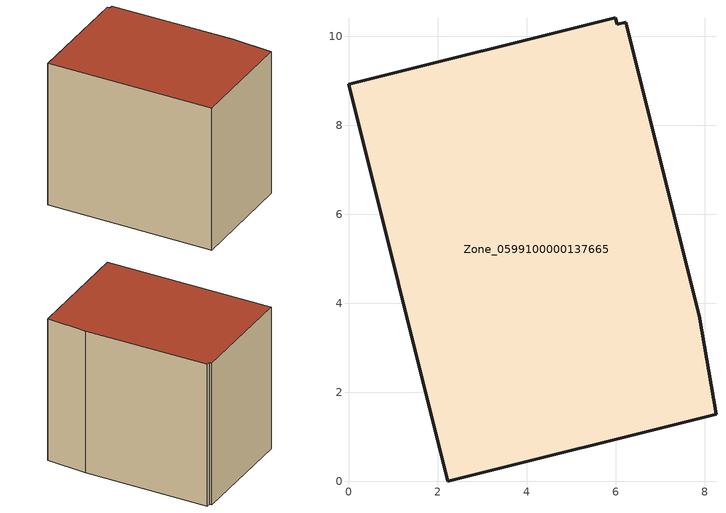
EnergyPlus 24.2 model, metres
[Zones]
Zone_0599100000137665
 floor ground (C_G): 8.26,1.5 2.23,0 0,8.92 6,10.42 6.03,10.27 6.23,10.31 7.88,3.72 z0
 wall outside (C_F): 6.03,10.27 6,10.42 0,8.92 2.23,0 8.26,1.5 7.88,3.72 6.23,10.31 6.03,10.27 z0:8.13
 roof outside (C_R): 2.23,0 8.26,1.5 7.88,3.72 6.23,10.31 6.03,10.27 6,10.42 0,8.92 z8.13
[BUILDING]
Pand.0599100000137665: North Axis=0; Terrain=City; Loads Convergence Tolerance Value=0.04; Temperature Convergence Tolerance Value=0.4; Solar Distribution=FullExterior; Maximum Number of Warmup Days=25; Minimum Number of Warmup Days=1
[Site:Location]
Rotterdam.The.Hague.AP_ZH_NLD Design_Conditions: Latitude=51.96; Longitude=4.45; Time Zone=1; Elevation=-4.5
[SITE:GROUNDTEMPERATURE:BUILDINGSURFACE]
18, 18, 18, 18, 18, 18, 18, 18, 18, 18, 18, 18
[MATERIAL] Thermal Absorptance=0.9; Solar Absorptance=0.7; Visible Absorptance=0.7
Name | Roughness | Thickness | Conductivity | Density | Specific Heat
G.TC.1946-1964 | MediumSmooth | 0.15 | 1 | 540 | 1210
F.TC.1946-1964 | Rough | 0.3 | 0.857143 | 1920 | 840
R.TC.1946-1964 | MediumRough | 0.2 | 0.235294 | 1500 | 1000
[CONSTRUCTION]
C_G: G.TC.1946-1964
C_F: F.TC.1946-1964
C_R: R.TC.1946-1964
[ZONE]
Zone_0599100000137665: Type=1; Multiplier=1; Ceiling Height=Autocalculate; Volume=Autocalculate; Floor Area=autocalculate; Part of Total Floor Area=Yes
[ZONEINFILTRATION:DESIGNFLOWRATE]
Infil_Zone_0599100000137665: Zone or ZoneList or Space or SpaceList=Zone_0599100000137665; Schedule=AlwaysOn; Design Flow Rate Calculation Method=Flow/Area; Flow Rate per Floor Area=0.003; Constant Term Coefficient=1; Temperature Term Coefficient=0; Velocity Term Coefficient=0; Velocity Squared Term Coefficient=0
[HVACTEMPLATE:ZONE:IDEALLOADSAIRSYSTEM]
Zone_0599100000137665: Maximum Heating Supply Air Temperature=50; Minimum Cooling Supply Air Temperature=13; Maximum Heating Supply Air Humidity Ratio=0.0156; Minimum Cooling Supply Air Humidity Ratio=0.0077; Heating Limit=NoLimit; Cooling Limit=NoLimit; Dehumidification Control Type=ConstantSensibleHeatRatio; Cooling Sensible Heat Ratio=0.7; Dehumidification Setpoint=60; Humidification Control Type=None; Humidification Setpoint=30; Outdoor Air Method=None; Outdoor Air Flow Rate per Person=0.00944; Outdoor Air Flow Rate per Zone Floor Area=0; Outdoor Air Flow Rate per Zone=0; Demand Controlled Ventilation Type=None; Outdoor Air Economizer Type=NoEconomizer; Heat Recovery Type=None; Sensible Heat Recovery Effectiveness=0.7; Latent Heat Recovery Effectiveness=0.65
[ZONECONTROL:THERMOSTAT]
ThermostatControl_Zone_0599100000137665: Zone or ZoneList=Zone_0599100000137665; Control Type Schedule=DualSetpointControlType; Control 1=Thermostat_Zone_0599100000137665; Temperature Difference Between Cutout And Setpoint=0
[THERMOSTATSETPOINT:DUALSETPOINT]
Thermostat_Zone_0599100000137665: Heating Setpoint Temperature Schedule=HeatingSetpoint_Zone_0599100000137665; Cooling Setpoint Temperature Schedule=CoolingSetpoint_Zone_0599100000137665
[SCHEDULE:COMPACT]
HeatingSetpoint_Zone_0599100000137665: Through: 12/31, For: AllDays, Until: 24:00, 21
CoolingSetpoint_Zone_0599100000137665: Through: 12/31, For: AllDays, Until: 24:00, 24
DualSetpointControlType: Through: 12/31, For: AllDays, Until: 24:00, 4
AlwaysOn: Through: 12/31, For: AllDays, Until: 24:00, 1
